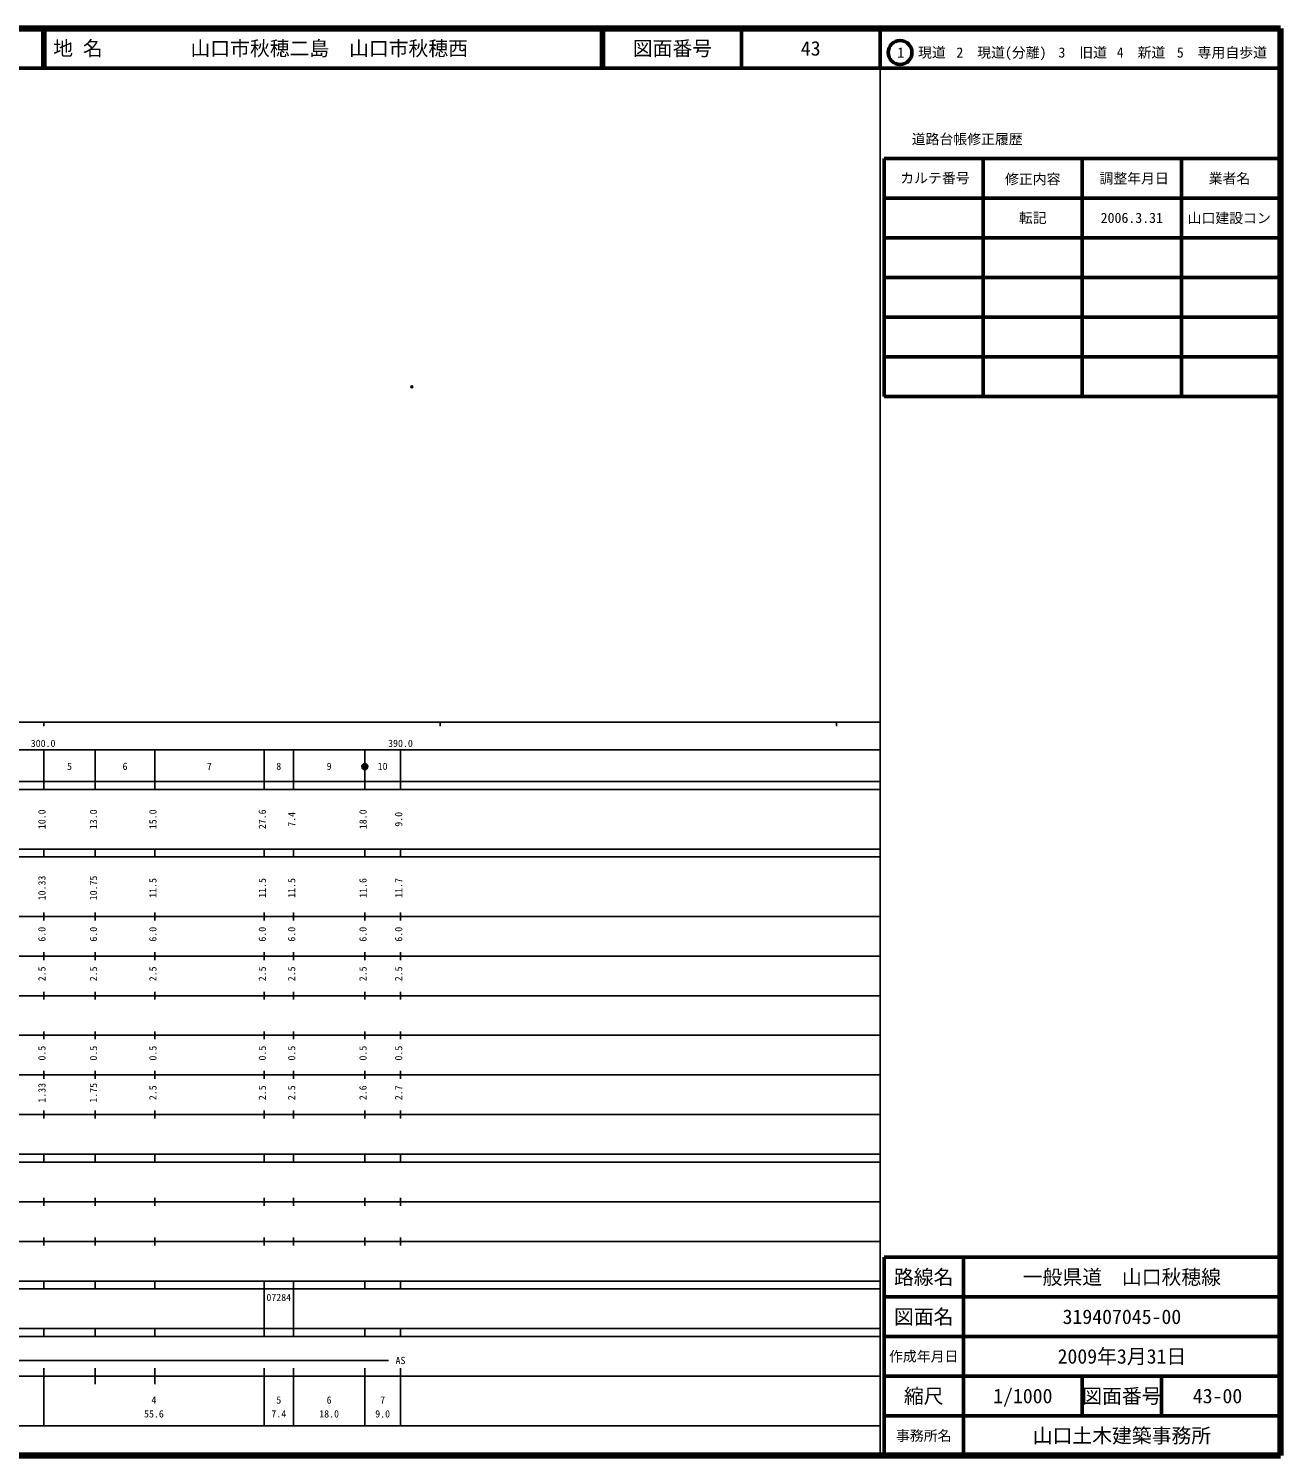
# Model space of a CAD drawing. Units: millimetres on the paper. Extents: x 40 to 680, y 20 to 380.
# Drawn here: x 364.2 to 680, y 20 to 380 of the extents above; entities that cross this region are included whole.
import ezdxf
from ezdxf.enums import TextEntityAlignment as Align

# ---------------------------------------------------------------- set-up
doc = ezdxf.new("R2010")
doc.units = ezdxf.units.MM
doc.header["$PDMODE"] = 32
doc.header["$PDSIZE"] = 0.5
doc.layers.add('M-OTRS', color=6, linetype='Continuous')
doc.layers.add('M-TTL-TXT', color=7, linetype='Continuous')
for name, color, linetype, lineweight in [('M-TTL', 2, 'Continuous', 140), ('M-TTL-BAND', 7, 'Continuous', 25), ('M-TTL-FRAM', 2, 'Continuous', 50), ('M-TTL-LINE', 7, 'Continuous', 50)]:
    doc.layers.add(name, color=color, linetype=linetype, lineweight=lineweight)
doc.styles.add('ＭＳ ゴシック', font='')
doc.styles.get('ＭＳ ゴシック').set_extended_font_data('MS Gothic')

msp = doc.modelspace()

# ---------------------------------------------------------------- linework, layer by layer
at = {"layer": 'M-OTRS'}
msp.add_point((460.881, 289.607), dxfattribs=at)
at = {"layer": 'M-TTL'}
for p, q in [((680, 380), (40, 380)), ((680, 20), (680, 380)), ((40, 20), (680, 20))]:
    msp.add_line(p, q, dxfattribs=at)
at = {"layer": 'M-TTL-BAND'}
for p, q in [((579, 20), (579, 370)), ((40, 205), (579, 205)), ((368, 205), (368, 204)), ((468, 205), (468, 204)), ((568, 205), (568, 204)), ((68, 198), (579, 198)), ((368, 188), (368, 198)), ((381, 188), (381, 198)), ((396, 188), (396, 198)), ((423.6, 188), (423.6, 198)), ((431, 188), (431, 198)), ((449, 188), (449, 198)), ((458, 188), (458, 198)), ((40, 190), (579, 190)), ((40, 188), (579, 188)), ((40, 173), (579, 173)), ((368, 171), (368, 173)), ((381, 171), (381, 173)), ((396, 171), (396, 173)), ((423.6, 171), (423.6, 173)), ((431, 171), (431, 173)), ((449, 171), (449, 173)), ((458, 171), (458, 173)), ((40, 171), (579, 171)), ((40, 156), (579, 156)), ((368, 155), (368, 157)), ((381, 155), (381, 157)), ((396, 155), (396, 157)), ((423.6, 155), (423.6, 157)), ((431, 155), (431, 157)), ((449, 155), (449, 157)), ((458, 155), (458, 157)), ((46, 146), (579, 146)), ((368, 145), (368, 147)), ((381, 145), (381, 147)), ((396, 145), (396, 147)), ((423.6, 145), (423.6, 147)), ((431, 145), (431, 147)), ((449, 145), (449, 147)), ((458, 145), (458, 147)), ((368, 135), (368, 137)), ((381, 135), (381, 137)), ((396, 135), (396, 137)), ((423.6, 135), (423.6, 137)), ((431, 135), (431, 137)), ((449, 135), (449, 137)), ((458, 135), (458, 137)), ((52, 136), (579, 136)), ((46, 126), (579, 126)), ((368, 125), (368, 127)), ((381, 125), (381, 127)), ((396, 125), (396, 127)), ((423.6, 125), (423.6, 127)), ((431, 125), (431, 127)), ((449, 125), (449, 127)), ((458, 125), (458, 127)), ((52, 116), (579, 116)), ((368, 115), (368, 117)), ((381, 115), (381, 117)), ((396, 115), (396, 117)), ((423.6, 115), (423.6, 117)), ((431, 115), (431, 117)), ((449, 115), (449, 117)), ((458, 115), (458, 117)), ((46, 106), (579, 106)), ((368, 105), (368, 107)), ((381, 105), (381, 107)), ((396, 105), (396, 107)), ((423.6, 105), (423.6, 107)), ((431, 105), (431, 107)), ((449, 105), (449, 107)), ((458, 105), (458, 107)), ((40, 96), (579, 96)), ((40, 94), (579, 94)), ((368, 94), (368, 96)), ((381, 94), (381, 96)), ((396, 94), (396, 96)), ((423.6, 94), (423.6, 96)), ((431, 94), (431, 96)), ((449, 94), (449, 96)), ((458, 94), (458, 96)), ((49, 84), (579, 84)), ((368, 83), (368, 85)), ((381, 83), (381, 85)), ((396, 83), (396, 85)), ((423.6, 83), (423.6, 85)), ((431, 83), (431, 85)), ((449, 83), (449, 85)), ((458, 83), (458, 85)), ((40, 74), (579, 74)), ((368, 73), (368, 75)), ((381, 73), (381, 75)), ((396, 73), (396, 75)), ((423.6, 73), (423.6, 75)), ((431, 73), (431, 75)), ((449, 73), (449, 75)), ((458, 73), (458, 75)), ((40, 64), (579, 64)), ((40, 62), (579, 62)), ((368, 62), (368, 64)), ((381, 62), (381, 64)), ((396, 62), (396, 64)), ((423.6, 62), (423.6, 64)), ((423.6, 52), (423.6, 62)), ((431, 62), (431, 64)), ((431, 52), (431, 62)), ((449, 62), (449, 64)), ((458, 62), (458, 64)), ((40, 52), (579, 52)), ((368, 50), (368, 52)), ((381, 50), (381, 52)), ((396, 50), (396, 52)), ((423.6, 50), (423.6, 52)), ((431, 50), (431, 52)), ((449, 50), (449, 52)), ((458, 50), (458, 52)), ((40, 50), (579, 50)), ((71, 44), (455, 44)), ((40, 40), (579, 40)), ((368, 27.5), (368, 42)), ((381, 38), (381, 42)), ((396, 38), (396, 42)), ((423.6, 27.5), (423.6, 42)), ((431, 27.5), (431, 42)), ((449, 27.5), (449, 42)), ((458, 27.5), (458, 42)), ((68, 27.5), (579, 27.5))]:
    msp.add_line(p, q, dxfattribs=at)
for radius in [0.75, 0.6, 0.45, 0.3, 0.15, 0.02]:
    msp.add_circle((449, 193.791), radius, dxfattribs=at)
msp.add_point((449, 193.791), dxfattribs=at)
at = {"layer": 'M-TTL-FRAM'}
for p, q in [((580, 347.197), (580, 287.197)), ((580, 347.197), (680, 347.197)), ((580, 287.197), (680, 287.197)), ((680, 70), (580, 70)), ((580, 70), (580, 20))]:
    msp.add_line(p, q, dxfattribs=at)
at = {"layer": 'M-TTL-LINE'}
for p, q in [((367.75, 380), (367.75, 370)), ((368.25, 380), (368.25, 370)), ((508.747, 380), (508.747, 370)), ((509.247, 380), (509.247, 370)), ((543.997, 380), (543.997, 370)), ((579, 380), (579, 370)), ((40, 370), (680, 370)), ((605, 347.197), (605, 287.197)), ((630, 347.197), (630, 287.197)), ((655, 347.197), (655, 287.197)), ((580, 337.197), (680, 337.197)), ((580, 327.197), (680, 327.197)), ((580, 317.197), (680, 317.197)), ((580, 307.197), (680, 307.197)), ((580, 297.197), (680, 297.197)), ((600, 70), (600, 20)), ((680, 60), (580, 60)), ((680, 50), (580, 50)), ((680, 40), (580, 40)), ((630, 40), (630, 30)), ((650, 40), (650, 30)), ((680, 30), (580, 30))]:
    msp.add_line(p, q, dxfattribs=at)
msp.add_circle((584.031, 373.958), 3, dxfattribs=at)

# ---------------------------------------------------------------- texts
at = {"layer": 'M-TTL-BAND', "style": 'ＭＳ ゴシック'}
for s, p in [('300.0', (367.844, 198.195)), ('390.0', (458, 198.195)), ('5', (374.5, 192.405)), ('6', (388.5, 192.405)), ('7', (409.8, 192.405)), ('8', (427.3, 192.405)), ('9', (440, 192.405)), ('10', (453.5, 192.405)), ('07284', (427.3, 58.405)), ('AS', (458, 42.5)), ('4', (395.8, 32.523)), ('5', (427.3, 32.523)), ('6', (440, 32.523)), ('7', (453.5, 32.523)), ('55.6', (395.8, 29.033)), ('7.4', (427.3, 29.033)), ('18.0', (440, 29.033)), ('9.0', (453.5, 29.033))]:
    msp.add_text(s, height=1.833, dxfattribs=at).set_placement(p, align=Align.BOTTOM_CENTER)
for s, p in [('10.0', (369, 180.5)), ('13.0', (382, 180.5)), ('15.0', (397, 180.5)), ('27.6', (424.6, 180.5)), ('7.4', (432, 180.5)), ('18.0', (450, 180.5)), ('9.0', (459, 180.5)), ('10.33', (369, 163.174)), ('10.75', (382, 163.174)), ('11.5', (397, 163.174)), ('11.5', (424.6, 163.174)), ('11.5', (432, 163.174)), ('11.6', (450, 163.174)), ('11.7', (459, 163.174)), ('6.0', (369, 151.5)), ('6.0', (382, 151.5)), ('6.0', (397, 151.5)), ('6.0', (424.6, 151.5)), ('6.0', (432, 151.5)), ('6.0', (450, 151.5)), ('6.0', (459, 151.5)), ('2.5', (369, 141.5)), ('2.5', (382, 141.5)), ('2.5', (397, 141.5)), ('2.5', (424.6, 141.5)), ('2.5', (432, 141.5)), ('2.5', (450, 141.5)), ('2.5', (459, 141.5)), ('0.5', (369, 121.5)), ('0.5', (382, 121.5)), ('0.5', (397, 121.5)), ('0.5', (424.6, 121.5)), ('0.5', (432, 121.5)), ('0.5', (450, 121.5)), ('0.5', (459, 121.5)), ('1.33', (369, 111.5)), ('1.75', (382, 111.5)), ('2.5', (397, 111.5)), ('2.5', (424.6, 111.5)), ('2.5', (432, 111.5)), ('2.6', (450, 111.5)), ('2.7', (459, 111.5))]:
    msp.add_text(s, height=1.833, rotation=90, dxfattribs=at).set_placement(p, align=Align.BOTTOM_CENTER)
at = {"layer": 'M-TTL-TXT', "style": 'ＭＳ ゴシック'}
for s, p in [('地 名', (370.38, 375)), ('山口市秋穂二島\u3000山口市秋穂西', (405.024, 375))]:
    msp.add_text(s, height=3.666, dxfattribs=at).set_placement(p, align=Align.MIDDLE_LEFT)
for s, height, p in [('図面番号', 3.666, (526.622, 375)), ('43', 3.666, (561.497, 375)), ('1\u3000現道', 2.566, (589.448, 373.958)), ('2\u3000現道(分離)', 2.566, (609.619, 373.958)), ('3\u3000旧道', 2.566, (630.121, 373.958)), ('4\u3000新道', 2.566, (644.824, 373.958)), ('5\u3000専用自歩道', 2.566, (665.228, 373.958)), ('道路台帳修正履歴', 2.566, (600.968, 352.113)), ('カルテ番号', 2.566, (592.839, 342.277)), ('修正内容', 2.566, (617.509, 342.023)), ('調整年月日', 2.566, (643.089, 342.197)), ('業者名', 2.566, (667.134, 342.197)), ('転記', 2.566, (617.5, 332.245)), ('2006.3.31', 2.566, (642.5, 332.245)), ('山口建設コン', 2.566, (667.077, 332.189)), ('路線名', 3.666, (590, 65)), ('路線名', 3.666, (590, 65)), ('一般県道\u3000山口秋穂線', 3.666, (640, 65)), ('図面名', 3.666, (590, 55)), ('図面名', 3.666, (590, 55)), ('319407045-00', 3.666, (640, 55)), ('2009年3月31日', 3.666, (640, 45)), ('作成年月日', 2.566, (590, 45)), ('作成年月日', 2.566, (590, 45)), ('縮尺', 3.666, (590, 35)), ('縮尺', 3.666, (590, 35)), ('1/1000', 3.666, (615, 35)), ('図面番号', 3.666, (640, 35)), ('図面番号', 3.666, (640, 35)), ('43-00', 3.666, (664.125, 35)), ('事務所名', 2.566, (590, 25)), ('事務所名', 2.566, (590, 25)), ('山口土木建築事務所', 3.666, (640, 25))]:
    msp.add_text(s, height=height, dxfattribs=at).set_placement(p, align=Align.MIDDLE_CENTER)

doc.saveas('drawing.dxf')
